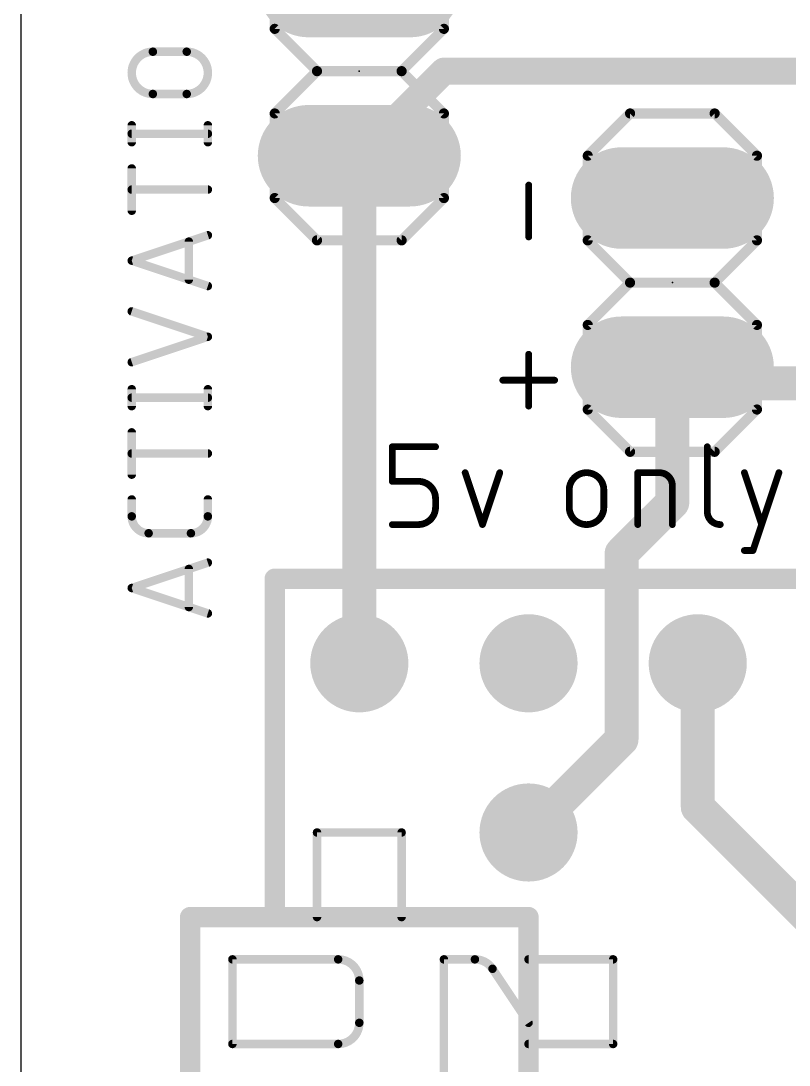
# Model space of a CAD drawing. Extents: x 0 to 102, y 0 to 61.
# Drawn here: x 0 to 11.53, y 20.64 to 36.31 of the extents above; entities that cross this region are included whole.
import ezdxf

# ---------------------------------------------------------------- set-up
doc = ezdxf.new("R2010")
doc.units = 0
for name, color, linetype in [('1', 12, 'CONTINUOUS'), ('16', 132, 'CONTINUOUS'), ('17', 110, 'CONTINUOUS'), ('20', 31, 'CONTINUOUS'), ('21', 253, 'CONTINUOUS'), ('23', 53, 'CONTINUOUS'), ('25', 253, 'CONTINUOUS'), ('51', 253, 'CONTINUOUS')]:
    doc.layers.add(name, color=color, linetype=linetype)

# ---------------------------------------------------------------- blocks, each defined once
blk = doc.blocks.new('RECT')
blk.add_solid([(-0.5, -0.5), (0.5, -0.5), (-0.5, 0.5), (0.5, 0.5)])
blk = doc.blocks.new('LONGP100')
at = {"const_width": 1}
blk.add_lwpolyline([(-0.5, 0), (0.5, 0)], dxfattribs=at)
at = {"const_width": 0.5}
for points in [[(-0.5, 0.25, 1), (-0.5, -0.25)], [(0.5, -0.25, 1), (0.5, 0.25)]]:
    blk.add_lwpolyline(points, format="xyb", dxfattribs=at)
blk = doc.blocks.new('ROUNDP')
at = {"const_width": 0.5}
blk.add_lwpolyline([(0, -0.25, 1), (0, 0.25, 1), (0, -0.25)], format="xyb", dxfattribs=at)

msp = doc.modelspace()

# ---------------------------------------------------------------- linework, layer by layer
at = {"layer": '1', "const_width": 0.508}
for points in [[(5.08, 34.29), (5.08, 26.67)], [(9.779, 31.115), (9.779, 29.083)], [(9.779, 31.115), (10.021, 30.873)], [(13.448, 30.873), (10.021, 30.873)], [(9.017, 28.321), (9.779, 29.083)], [(9.017, 25.527), (9.017, 28.321)], [(7.62, 24.13), (9.017, 25.527)]]:
    msp.add_lwpolyline(points, dxfattribs=at)
at = {"layer": '1', "const_width": 0.254}
for points in [[(5.207, 34.29, 1), (4.953, 34.29)], [(9.906, 31.115, 1), (9.652, 31.115)], [(9.8688, 31.2048, 1), (9.6892, 31.0252)], [(10.021, 31, 1), (10.021, 30.746)], [(9.9312, 30.7832, 1), (10.1108, 30.9628)], [(9.8688, 28.9932, 1), (9.6892, 29.1728)], [(9.652, 29.083, 1), (9.906, 29.083)], [(9.144, 28.321, 1), (8.89, 28.321)], [(8.9272, 28.4108, 1), (9.1068, 28.2312)], [(4.953, 26.67, 1), (5.207, 26.67)], [(9.1068, 25.4372, 1), (8.9272, 25.6168)], [(8.89, 25.527, 1), (9.144, 25.527)], [(7.5302, 24.2198, 1), (7.7098, 24.0402)]]:
    msp.add_lwpolyline(points, format="xyb", dxfattribs=at)
at = {"layer": '16'}
for points, const_width in [([(5.08, 34.29), (6.35, 35.56)], 0.4064), ([(6.35, 35.56), (25.949, 35.56)], 0.4064), ([(10.16, 26.67), (10.16, 24.511)], 0.508), ([(12.065, 22.606), (10.16, 24.511)], 0.508)]:
    msp.add_lwpolyline(points, dxfattribs=dict(at, const_width=const_width))
for points, const_width in [([(6.35, 35.6616, 1), (6.35, 35.4584)], 0.2032), ([(6.4218, 35.4882, 1), (6.2782, 35.6318)], 0.2032), ([(5.0082, 34.3618, 1), (5.1518, 34.2182)], 0.2032), ([(10.287, 26.67, 1), (10.033, 26.67)], 0.254), ([(10.2498, 24.6008, 1), (10.0702, 24.4212)], 0.254), ([(10.033, 24.511, 1), (10.287, 24.511)], 0.254)]:
    msp.add_lwpolyline(points, format="xyb", dxfattribs=dict(at, const_width=const_width))
at = {"layer": '20'}
msp.add_line((0, 60.63), (0, 0), dxfattribs=at)
at = {"layer": '21'}
for points, const_width in [([(3.81, 36.195), (3.81, 37.465)], 0.1524), ([(6.35, 37.465), (6.35, 36.195)], 0.1524), ([(4.445, 35.56), (3.81, 36.195)], 0.1524), ([(6.35, 36.195), (5.715, 35.56)], 0.1524), ([(3.81, 34.925), (4.445, 35.56)], 0.1524), ([(4.445, 35.56), (5.715, 35.56)], 0.1524), ([(5.715, 35.56), (6.35, 34.925)], 0.1524), ([(3.81, 33.655), (3.81, 34.925)], 0.1524), ([(6.35, 34.925), (6.35, 33.655)], 0.1524), ([(9.144, 34.925), (8.509, 34.29)], 0.1524), ([(10.414, 34.925), (9.144, 34.925)], 0.1524), ([(11.049, 34.29), (10.414, 34.925)], 0.1524), ([(8.509, 33.02), (8.509, 34.29)], 0.1524), ([(11.049, 34.29), (11.049, 33.02)], 0.1524), ([(3.81, 33.655), (4.445, 33.02)], 0.1524), ([(5.715, 33.02), (6.35, 33.655)], 0.1524), ([(4.445, 33.02), (5.715, 33.02)], 0.1524), ([(9.144, 32.385), (8.509, 33.02)], 0.1524), ([(11.049, 33.02), (10.414, 32.385)], 0.1524), ([(8.509, 31.75), (9.144, 32.385)], 0.1524), ([(10.414, 32.385), (9.144, 32.385)], 0.1524), ([(10.414, 32.385), (11.049, 31.75)], 0.1524), ([(8.509, 30.48), (8.509, 31.75)], 0.1524), ([(11.049, 31.75), (11.049, 30.48)], 0.1524), ([(9.144, 29.845), (8.509, 30.48)], 0.1524), ([(11.049, 30.48), (10.414, 29.845)], 0.1524), ([(10.414, 29.845), (9.144, 29.845)], 0.1524), ([(3.81, 27.94), (64.77, 27.94)], 0.3048), ([(3.81, 27.94), (3.81, 22.86)], 0.3048), ([(4.445, 22.86), (4.445, 24.13)], 0.127), ([(4.445, 24.13), (5.715, 24.13)], 0.127), ([(5.715, 24.13), (5.715, 22.86)], 0.127), ([(3.81, 22.86), (2.54, 22.86)], 0.3048), ([(2.54, 22.86), (2.54, 15.24)], 0.3048), ([(4.445, 22.86), (3.81, 22.86)], 0.3048), ([(5.715, 22.86), (4.445, 22.86)], 0.3048), ([(7.62, 22.86), (5.715, 22.86)], 0.3048), ([(7.62, 22.225), (7.62, 22.86)], 0.3048), ([(3.175, 22.225), (4.7625, 22.225)], 0.127), ([(3.175, 22.225), (3.175, 20.955)], 0.127), ([(6.35, 20.32), (6.35, 22.225)], 0.127), ([(6.35, 22.225), (6.8151, 22.225)], 0.127), ([(7.62, 21.2725), (7.62, 22.225)], 0.3048), ([(8.89, 22.225), (7.62, 22.225)], 0.127), ([(8.89, 20.955), (8.89, 22.225)], 0.127), ([(7.0793, 22.0836), (7.62, 21.2725)], 0.127), ([(5.08, 21.9075), (5.08, 21.2725)], 0.127), ([(7.62, 20.955), (7.62, 21.2725)], 0.3048), ([(4.7625, 20.955), (3.175, 20.955)], 0.127), ([(7.62, 20.32), (7.62, 20.955)], 0.3048), ([(7.62, 20.955), (8.89, 20.955)], 0.127)]:
    msp.add_lwpolyline(points, dxfattribs=dict(at, const_width=const_width))
for points, const_width in [([(3.7719, 36.195, 1), (3.8481, 36.195)], 0.0762), ([(3.8369, 36.2219, 1), (3.7831, 36.1681)], 0.0762), ([(6.3119, 36.195, 1), (6.3881, 36.195)], 0.0762), ([(6.3769, 36.1681, 1), (6.3231, 36.2219)], 0.0762), ([(4.445, 35.5981, 1), (4.445, 35.5219)], 0.0762), ([(4.4719, 35.5331, 1), (4.4181, 35.5869)], 0.0762), ([(4.4181, 35.5331, 1), (4.4719, 35.5869)], 0.0762), ([(5.7419, 35.5869, 1), (5.6881, 35.5331)], 0.0762), ([(5.6881, 35.5869, 1), (5.7419, 35.5331)], 0.0762), ([(5.715, 35.5219, 1), (5.715, 35.5981)], 0.0762), ([(3.8481, 34.925, 1), (3.7719, 34.925)], 0.0762), ([(3.7831, 34.9519, 1), (3.8369, 34.8981)], 0.0762), ([(6.3881, 34.925, 1), (6.3119, 34.925)], 0.0762), ([(6.3231, 34.8981, 1), (6.3769, 34.9519)], 0.0762), ([(9.144, 34.9631, 1), (9.144, 34.8869)], 0.0762), ([(9.1709, 34.8981, 1), (9.1171, 34.9519)], 0.0762), ([(10.4409, 34.9519, 1), (10.3871, 34.8981)], 0.0762), ([(10.414, 34.8869, 1), (10.414, 34.9631)], 0.0762), ([(8.5471, 34.29, 1), (8.4709, 34.29)], 0.0762), ([(8.4821, 34.3169, 1), (8.5359, 34.2631)], 0.0762), ([(11.0871, 34.29, 1), (11.0109, 34.29)], 0.0762), ([(11.0221, 34.2631, 1), (11.0759, 34.3169)], 0.0762), ([(3.8369, 33.6819, 1), (3.7831, 33.6281)], 0.0762), ([(6.3769, 33.6281, 1), (6.3231, 33.6819)], 0.0762), ([(3.7719, 33.655, 1), (3.8481, 33.655)], 0.0762), ([(6.3119, 33.655, 1), (6.3881, 33.655)], 0.0762), ([(4.445, 33.0581, 1), (4.445, 32.9819)], 0.0762), ([(4.4181, 32.9931, 1), (4.4719, 33.0469)], 0.0762), ([(5.6881, 33.0469, 1), (5.7419, 32.9931)], 0.0762), ([(5.715, 32.9819, 1), (5.715, 33.0581)], 0.0762), ([(8.5359, 33.0469, 1), (8.4821, 32.9931)], 0.0762), ([(11.0759, 32.9931, 1), (11.0221, 33.0469)], 0.0762), ([(8.4709, 33.02, 1), (8.5471, 33.02)], 0.0762), ([(11.0109, 33.02, 1), (11.0871, 33.02)], 0.0762), ([(9.144, 32.4231, 1), (9.144, 32.3469)], 0.0762), ([(9.1709, 32.3581, 1), (9.1171, 32.4119)], 0.0762), ([(10.4409, 32.4119, 1), (10.3871, 32.3581)], 0.0762), ([(10.414, 32.3469, 1), (10.414, 32.4231)], 0.0762), ([(9.1171, 32.3581, 1), (9.1709, 32.4119)], 0.0762), ([(10.3871, 32.4119, 1), (10.4409, 32.3581)], 0.0762), ([(8.5471, 31.75, 1), (8.4709, 31.75)], 0.0762), ([(11.0871, 31.75, 1), (11.0109, 31.75)], 0.0762), ([(8.4821, 31.7769, 1), (8.5359, 31.7231)], 0.0762), ([(11.0221, 31.7231, 1), (11.0759, 31.7769)], 0.0762), ([(8.4709, 30.48, 1), (8.5471, 30.48)], 0.0762), ([(8.5359, 30.5069, 1), (8.4821, 30.4531)], 0.0762), ([(11.0109, 30.48, 1), (11.0871, 30.48)], 0.0762), ([(11.0759, 30.4531, 1), (11.0221, 30.5069)], 0.0762), ([(9.144, 29.8831, 1), (9.144, 29.8069)], 0.0762), ([(9.1171, 29.8181, 1), (9.1709, 29.8719)], 0.0762), ([(10.3871, 29.8719, 1), (10.4409, 29.8181)], 0.0762), ([(10.414, 29.8069, 1), (10.414, 29.8831)], 0.0762), ([(3.81, 28.0162, 1), (3.81, 27.8638)], 0.1524), ([(3.8862, 27.94, 1), (3.7338, 27.94)], 0.1524), ([(4.4768, 24.13, 1), (4.4133, 24.13)], 0.0635), ([(4.445, 24.1618, 1), (4.445, 24.0983)], 0.0635), ([(5.7467, 24.13, 1), (5.6833, 24.13)], 0.0635), ([(5.715, 24.0983, 1), (5.715, 24.1618)], 0.0635), ([(2.54, 22.9362, 1), (2.54, 22.7838)], 0.1524), ([(2.6162, 22.86, 1), (2.4638, 22.86)], 0.1524), ([(3.81, 22.9362, 1), (3.81, 22.7838)], 0.1524), ([(3.7338, 22.86, 1), (3.8862, 22.86)], 0.1524), ([(3.81, 22.7838, 1), (3.81, 22.9362)], 0.1524), ([(4.445, 22.9362, 1), (4.445, 22.7838)], 0.1524), ([(4.445, 22.7838, 1), (4.445, 22.9362)], 0.1524), ([(4.4133, 22.86, 1), (4.4768, 22.86)], 0.0635), ([(5.715, 22.9362, 1), (5.715, 22.7838)], 0.1524), ([(5.715, 22.7838, 1), (5.715, 22.9362)], 0.1524), ([(5.6833, 22.86, 1), (5.7467, 22.86)], 0.0635), ([(7.6962, 22.86, 1), (7.5438, 22.86)], 0.1524), ([(7.62, 22.7838, 1), (7.62, 22.9362)], 0.1524), ([(3.175, 22.2568, 1), (3.175, 22.1933)], 0.0635), ([(3.2068, 22.225, 1), (3.1433, 22.225)], 0.0635), ([(5.08, 21.9075, 0.4142), (4.7625, 22.225)], 0.127), ([(4.7625, 22.2568, 1), (4.7625, 22.1933)], 0.0635), ([(4.7625, 22.1933, 1), (4.7625, 22.2568)], 0.0635), ([(6.3818, 22.225, 1), (6.3183, 22.225)], 0.0635), ([(6.35, 22.2568, 1), (6.35, 22.1933)], 0.0635), ([(7.0793, 22.0836, 0.2508), (6.8151, 22.225)], 0.127), ([(6.8151, 22.2567, 1), (6.8151, 22.1933)], 0.0635), ([(6.8151, 22.1933, 1), (6.8151, 22.2568)], 0.0635), ([(7.6962, 22.225, 1), (7.5438, 22.225)], 0.1524), ([(7.5438, 22.225, 1), (7.6962, 22.225)], 0.1524), ([(7.62, 22.2568, 1), (7.62, 22.1933)], 0.0635), ([(8.9218, 22.225, 1), (8.8582, 22.225)], 0.0635), ([(8.89, 22.1933, 1), (8.89, 22.2568)], 0.0635), ([(7.1057, 22.1012, 1), (7.0528, 22.066)], 0.0635), ([(7.0528, 22.066, 1), (7.1057, 22.1012)], 0.0635), ([(5.1117, 21.9075, 1), (5.0483, 21.9075)], 0.0635), ([(5.0483, 21.9075, 1), (5.1117, 21.9075)], 0.0635), ([(4.7625, 20.955, 0.4142), (5.08, 21.2725)], 0.127), ([(5.1117, 21.2725, 1), (5.0483, 21.2725)], 0.0635), ([(7.6962, 21.2725, 1), (7.5438, 21.2725)], 0.1524), ([(7.5438, 21.2725, 1), (7.6962, 21.2725)], 0.1524), ([(7.5936, 21.2549, 1), (7.6464, 21.2901)], 0.0635), ([(5.0483, 21.2725, 1), (5.1117, 21.2725)], 0.0635), ([(3.175, 20.9868, 1), (3.175, 20.9233)], 0.0635), ([(4.7625, 20.9868, 1), (4.7625, 20.9233)], 0.0635), ([(4.7625, 20.9233, 1), (4.7625, 20.9868)], 0.0635), ([(7.6962, 20.955, 1), (7.5438, 20.955)], 0.1524), ([(7.5438, 20.955, 1), (7.6962, 20.955)], 0.1524), ([(7.62, 20.9868, 1), (7.62, 20.9233)], 0.0635), ([(8.89, 20.9233, 1), (8.89, 20.9868)], 0.0635), ([(3.1433, 20.955, 1), (3.2068, 20.955)], 0.0635), ([(8.8582, 20.955, 1), (8.9218, 20.955)], 0.0635)]:
    msp.add_lwpolyline(points, format="xyb", dxfattribs=dict(at, const_width=const_width))
at = {"layer": '23'}
for p in [(5.08, 35.56), (9.779, 32.385)]:
    msp.add_point(p, dxfattribs=at)
at = {"layer": '25'}
for points, const_width in [([(1.9812, 35.8521, 1), (1.9812, 35.2171)], 0.127), ([(1.9812, 35.8838, 1), (1.9812, 35.8203)], 0.0635), ([(1.9812, 35.8203, 1), (1.9812, 35.8838)], 0.0635), ([(2.4892, 35.2171, 1), (2.4892, 35.8521)], 0.127), ([(2.4892, 35.8838, 1), (2.4892, 35.8203)], 0.0635), ([(2.4892, 35.8203, 1), (2.4892, 35.8838)], 0.0635), ([(1.9812, 35.2488, 1), (1.9812, 35.1853)], 0.0635), ([(1.9812, 35.1853, 1), (1.9812, 35.2488)], 0.0635), ([(2.4892, 35.2488, 1), (2.4892, 35.1853)], 0.0635), ([(2.4892, 35.1853, 1), (2.4892, 35.2488)], 0.0635), ([(1.6955, 34.7472, 1), (1.632, 34.7472)], 0.0635), ([(2.8385, 34.7472, 1), (2.775, 34.7472)], 0.0635), ([(1.6637, 34.6519, 1), (1.6637, 34.5884)], 0.0635), ([(2.8067, 34.5884, 1), (2.8067, 34.6519)], 0.0635), ([(1.632, 34.4932, 1), (1.6955, 34.4932)], 0.0635), ([(2.775, 34.4932, 1), (2.8385, 34.4932)], 0.0635), ([(1.6955, 34.0995, 1), (1.632, 34.0995)], 0.0635), ([(7.6482, 33.8497, 1), (7.5974, 33.8497)], 0.0508), ([(1.6637, 33.8137, 1), (1.6637, 33.7502)], 0.0635), ([(2.8067, 33.7502, 1), (2.8067, 33.8137)], 0.0635), ([(1.632, 33.4645, 1), (1.6955, 33.4645)], 0.0635), ([(2.8167, 33.0661, 1), (2.7967, 33.1263)], 0.0635), ([(7.5974, 33.0708, 1), (7.6482, 33.0708)], 0.0508), ([(2.5527, 33.0009, 1), (2.4892, 33.0009)], 0.0635), ([(1.6737, 32.7453, 1), (1.6537, 32.6851)], 0.0635), ([(1.6537, 32.7453, 1), (1.6737, 32.6851)], 0.0635), ([(2.4892, 32.4294, 1), (2.5527, 32.4294)], 0.0635), ([(2.7967, 32.3041, 1), (2.8167, 32.3643)], 0.0635), ([(1.6737, 31.9833, 1), (1.6537, 31.9231)], 0.0635), ([(2.8167, 31.5421, 1), (2.7967, 31.6023)], 0.0635), ([(2.7967, 31.5421, 1), (2.8167, 31.6023)], 0.0635), ([(7.6482, 31.3097, 1), (7.5974, 31.3097)], 0.0508), ([(1.6537, 31.2213, 1), (1.6737, 31.1611)], 0.0635), ([(7.2334, 30.9457, 1), (7.2334, 30.8949)], 0.0508), ([(8.0123, 30.8949, 1), (8.0123, 30.9457)], 0.0508), ([(1.6955, 30.7848, 1), (1.632, 30.7848)], 0.0635), ([(2.8385, 30.7848, 1), (2.775, 30.7848)], 0.0635), ([(1.6637, 30.6895, 1), (1.6637, 30.626)], 0.0635), ([(2.8067, 30.626, 1), (2.8067, 30.6895)], 0.0635), ([(1.632, 30.5308, 1), (1.6955, 30.5308)], 0.0635), ([(2.775, 30.5308, 1), (2.8385, 30.5308)], 0.0635), ([(7.5974, 30.5308, 1), (7.6482, 30.5308)], 0.0508), ([(1.6955, 30.1371, 1), (1.632, 30.1371)], 0.0635), ([(5.6007, 29.9212, 1), (5.5499, 29.9212)], 0.0508), ([(5.5753, 29.9466, 1), (5.5753, 29.8958)], 0.0508), ([(6.2244, 29.8958, 1), (6.2244, 29.9466)], 0.0508), ([(10.3288, 29.9212, 1), (10.278, 29.9212)], 0.0508), ([(1.6637, 29.8513, 1), (1.6637, 29.7878)], 0.0635), ([(2.8067, 29.7878, 1), (2.8067, 29.8513)], 0.0635), ([(1.632, 29.5021, 1), (1.6955, 29.5021)], 0.0635), ([(6.693, 29.5398, 1), (6.6448, 29.5237)], 0.0508), ([(7.2123, 29.5237, 1), (7.1641, 29.5398)], 0.0508), ([(8.7503, 29.2721, 1), (8.231, 29.2721)], 0.1016), ([(9.2851, 29.5317, 1), (9.2343, 29.5317)], 0.0508), ([(9.2597, 29.5571, 1), (9.2597, 29.5063)], 0.0508), ([(9.779, 29.337, 0.4142), (9.5843, 29.5317)], 0.1016), ([(9.5843, 29.5571, 1), (9.5843, 29.5063)], 0.0508), ([(9.5843, 29.5063, 1), (9.5843, 29.5571)], 0.0508), ([(10.884, 29.5398, 1), (10.8358, 29.5237)], 0.0508), ([(11.4033, 29.5237, 1), (11.3551, 29.5398)], 0.0508), ([(5.5753, 29.4273, 1), (5.5753, 29.3765)], 0.0508), ([(5.5499, 29.4019, 1), (5.6007, 29.4019)], 0.0508), ([(6.2244, 29.1423, 0.4142), (5.9648, 29.4019)], 0.1016), ([(5.9648, 29.4273, 1), (5.9648, 29.3765)], 0.0508), ([(5.9648, 29.3765, 1), (5.9648, 29.4273)], 0.0508), ([(8.2564, 29.2721, 1), (8.2056, 29.2721)], 0.0508), ([(8.7757, 29.2721, 1), (8.7249, 29.2721)], 0.0508), ([(9.8044, 29.337, 1), (9.7536, 29.337)], 0.0508), ([(9.7536, 29.337, 1), (9.8044, 29.337)], 0.0508), ([(1.6955, 29.1301, 1), (1.632, 29.1301)], 0.0635), ([(2.8385, 29.1301, 1), (2.775, 29.1301)], 0.0635), ([(6.2498, 29.1423, 1), (6.199, 29.1423)], 0.0508), ([(6.199, 29.1423, 1), (6.2498, 29.1423)], 0.0508), ([(8.2056, 29.2721, 1), (8.2564, 29.2721)], 0.0508), ([(8.7249, 29.2721, 1), (8.7757, 29.2721)], 0.0508), ([(5.9648, 28.7528, 0.4142), (6.2244, 29.0124)], 0.1016), ([(6.2498, 29.0124, 1), (6.199, 29.0124)], 0.0508), ([(6.199, 29.0124, 1), (6.2498, 29.0124)], 0.0508), ([(8.231, 29.0124, 1), (8.7503, 29.0124)], 0.1016), ([(8.2564, 29.0124, 1), (8.2056, 29.0124)], 0.0508), ([(8.2056, 29.0124, 1), (8.2564, 29.0124)], 0.0508), ([(8.7757, 29.0124, 1), (8.7249, 29.0124)], 0.0508), ([(8.7249, 29.0124, 1), (8.7757, 29.0124)], 0.0508), ([(1.6637, 28.8761, 0.4142), (1.9177, 28.6221)], 0.127), ([(1.6955, 28.8761, 1), (1.632, 28.8761)], 0.0635), ([(1.632, 28.8761, 1), (1.6955, 28.8761)], 0.0635), ([(2.5527, 28.6221, 0.4142), (2.8067, 28.8761)], 0.127), ([(2.8385, 28.8761, 1), (2.775, 28.8761)], 0.0635), ([(2.775, 28.8761, 1), (2.8385, 28.8761)], 0.0635), ([(10.3034, 28.9475, 0.4142), (10.4981, 28.7528)], 0.1016), ([(10.3288, 28.9475, 1), (10.278, 28.9475)], 0.0508), ([(10.278, 28.9475, 1), (10.3288, 28.9475)], 0.0508), ([(5.5753, 28.7782, 1), (5.5753, 28.7274)], 0.0508), ([(5.9648, 28.7782, 1), (5.9648, 28.7274)], 0.0508), ([(5.9648, 28.7274, 1), (5.9648, 28.7782)], 0.0508), ([(6.9045, 28.7608, 1), (6.9527, 28.7448)], 0.0508), ([(6.9045, 28.7448, 1), (6.9527, 28.7608)], 0.0508), ([(9.2343, 28.7528, 1), (9.2851, 28.7528)], 0.0508), ([(9.7536, 28.7528, 1), (9.8044, 28.7528)], 0.0508), ([(10.4981, 28.7274, 1), (10.4981, 28.7782)], 0.0508), ([(11.0955, 28.7448, 1), (11.1437, 28.7608)], 0.0508), ([(1.9177, 28.6538, 1), (1.9177, 28.5903)], 0.0635), ([(1.9177, 28.5903, 1), (1.9177, 28.6538)], 0.0635), ([(2.5527, 28.6538, 1), (2.5527, 28.5903)], 0.0635), ([(2.5527, 28.5903, 1), (2.5527, 28.6538)], 0.0635), ([(10.8599, 28.3887, 1), (10.8599, 28.3379)], 0.0508), ([(10.9656, 28.3714, 1), (11.0138, 28.3553)], 0.0508), ([(10.9897, 28.3379, 1), (10.9897, 28.3887)], 0.0508), ([(2.8167, 28.1512, 1), (2.7967, 28.2114)], 0.0635), ([(2.5527, 28.0861, 1), (2.4892, 28.0861)], 0.0635), ([(1.6737, 27.8304, 1), (1.6537, 27.7702)], 0.0635), ([(1.6537, 27.8304, 1), (1.6737, 27.7702)], 0.0635), ([(2.4892, 27.5145, 1), (2.5527, 27.5145)], 0.0635), ([(2.7967, 27.3892, 1), (2.8167, 27.4494)], 0.0635)]:
    msp.add_lwpolyline(points, format="xyb", dxfattribs=dict(at, const_width=const_width))
for points, const_width in [([(1.9812, 35.8521), (2.4892, 35.8521)], 0.127), ([(2.4892, 35.2171), (1.9812, 35.2171)], 0.127), ([(1.6637, 34.4932), (1.6637, 34.7472)], 0.127), ([(2.8067, 34.4932), (2.8067, 34.7472)], 0.127), ([(1.6637, 34.6202), (2.8067, 34.6202)], 0.127), ([(1.6637, 33.4645), (1.6637, 34.0995)], 0.127), ([(7.6228, 33.0708), (7.6228, 33.8497)], 0.1016), ([(2.8067, 33.782), (1.6637, 33.782)], 0.127), ([(1.6637, 32.7152), (2.8067, 33.0962)], 0.127), ([(2.521, 33.0009), (2.521, 32.4294)], 0.127), ([(2.8067, 32.3342), (1.6637, 32.7152)], 0.127), ([(2.8067, 31.5722), (1.6637, 31.9532)], 0.127), ([(1.6637, 31.1912), (2.8067, 31.5722)], 0.127), ([(7.6228, 30.5308), (7.6228, 31.3097)], 0.1016), ([(8.0123, 30.9203), (7.2334, 30.9203)], 0.1016), ([(1.6637, 30.5308), (1.6637, 30.7848)], 0.127), ([(2.8067, 30.5308), (2.8067, 30.7848)], 0.127), ([(1.6637, 30.6578), (2.8067, 30.6578)], 0.127), ([(1.6637, 29.5021), (1.6637, 30.1371)], 0.127), ([(5.5753, 29.4019), (5.5753, 29.9212)], 0.1016), ([(5.5753, 29.9212), (6.2244, 29.9212)], 0.1016), ([(10.3034, 29.9212), (10.3034, 28.9475)], 0.1016), ([(2.8067, 29.8196), (1.6637, 29.8196)], 0.127), ([(6.6689, 29.5317), (6.9286, 28.7528)], 0.1016), ([(6.9286, 28.7528), (7.1882, 29.5317)], 0.1016), ([(9.2597, 28.7528), (9.2597, 29.5317)], 0.1016), ([(9.2597, 29.5317), (9.5843, 29.5317)], 0.1016), ([(10.8599, 29.5317), (11.1196, 28.7528)], 0.1016), ([(10.9897, 28.3633), (11.3792, 29.5317)], 0.1016), ([(5.9648, 29.4019), (5.5753, 29.4019)], 0.1016), ([(8.231, 29.0124), (8.231, 29.2721)], 0.1016), ([(8.7503, 29.2721), (8.7503, 29.0124)], 0.1016), ([(9.779, 29.337), (9.779, 28.7528)], 0.1016), ([(1.6637, 28.8761), (1.6637, 29.1301)], 0.127), ([(2.8067, 29.1301), (2.8067, 28.8761)], 0.127), ([(6.2244, 29.0124), (6.2244, 29.1423)], 0.1016), ([(5.5753, 28.7528), (5.9648, 28.7528)], 0.1016), ([(2.5527, 28.6221), (1.9177, 28.6221)], 0.127), ([(10.8599, 28.3633), (10.9897, 28.3633)], 0.1016), ([(1.6637, 27.8003), (2.8067, 28.1813)], 0.127), ([(2.521, 28.0861), (2.521, 27.5145)], 0.127), ([(2.8067, 27.4193), (1.6637, 27.8003)], 0.127)]:
    msp.add_lwpolyline(points, dxfattribs=dict(at, const_width=const_width))

# ---------------------------------------------------------------- block references
at = {"layer": '17', "xscale": 1.524, "yscale": 1.524, "rotation": 180}
for name, p in [('LONGP100', (5.08, 36.83)), ('LONGP100', (5.08, 36.83)), ('ROUNDP', (5.08, 36.83)), ('LONGP100', (5.08, 34.29)), ('LONGP100', (5.08, 34.29)), ('ROUNDP', (5.08, 34.29))]:
    msp.add_blockref(name, p, dxfattribs=at)
at = {"layer": '17'}
for name, p, xscale, yscale in [('LONGP100', (9.779, 33.655), 1.524, 1.524), ('LONGP100', (9.779, 33.655), 1.524, 1.524), ('ROUNDP', (9.779, 33.655), 1.524, 1.524), ('LONGP100', (9.779, 31.115), 1.524, 1.524), ('LONGP100', (9.779, 31.115), 1.524, 1.524), ('ROUNDP', (9.779, 31.115), 1.524, 1.524), ('ROUNDP', (5.08, 26.67), 1.4732, 1.4732), ('ROUNDP', (5.08, 26.67), 1.4732, 1.4732), ('ROUNDP', (5.08, 26.67), 1.4732, 1.4732), ('ROUNDP', (7.62, 26.67), 1.4732, 1.4732), ('ROUNDP', (7.62, 26.67), 1.4732, 1.4732), ('ROUNDP', (7.62, 26.67), 1.4732, 1.4732), ('ROUNDP', (10.16, 26.67), 1.4732, 1.4732), ('ROUNDP', (10.16, 26.67), 1.4732, 1.4732), ('ROUNDP', (10.16, 26.67), 1.4732, 1.4732), ('ROUNDP', (7.62, 24.13), 1.4732, 1.4732), ('ROUNDP', (7.62, 24.13), 1.4732, 1.4732), ('ROUNDP', (7.62, 24.13), 1.4732, 1.4732)]:
    msp.add_blockref(name, p, dxfattribs=dict(at, xscale=xscale, yscale=yscale))
at = {"layer": '51', "xscale": 0.508, "yscale": 0.508}
for p, rotation in [((5.08, 34.29), 90), ((9.779, 33.655), 270), ((9.779, 31.115), 270)]:
    msp.add_blockref('RECT', p, dxfattribs=dict(at, rotation=rotation))

doc.saveas('drawing.dxf')
